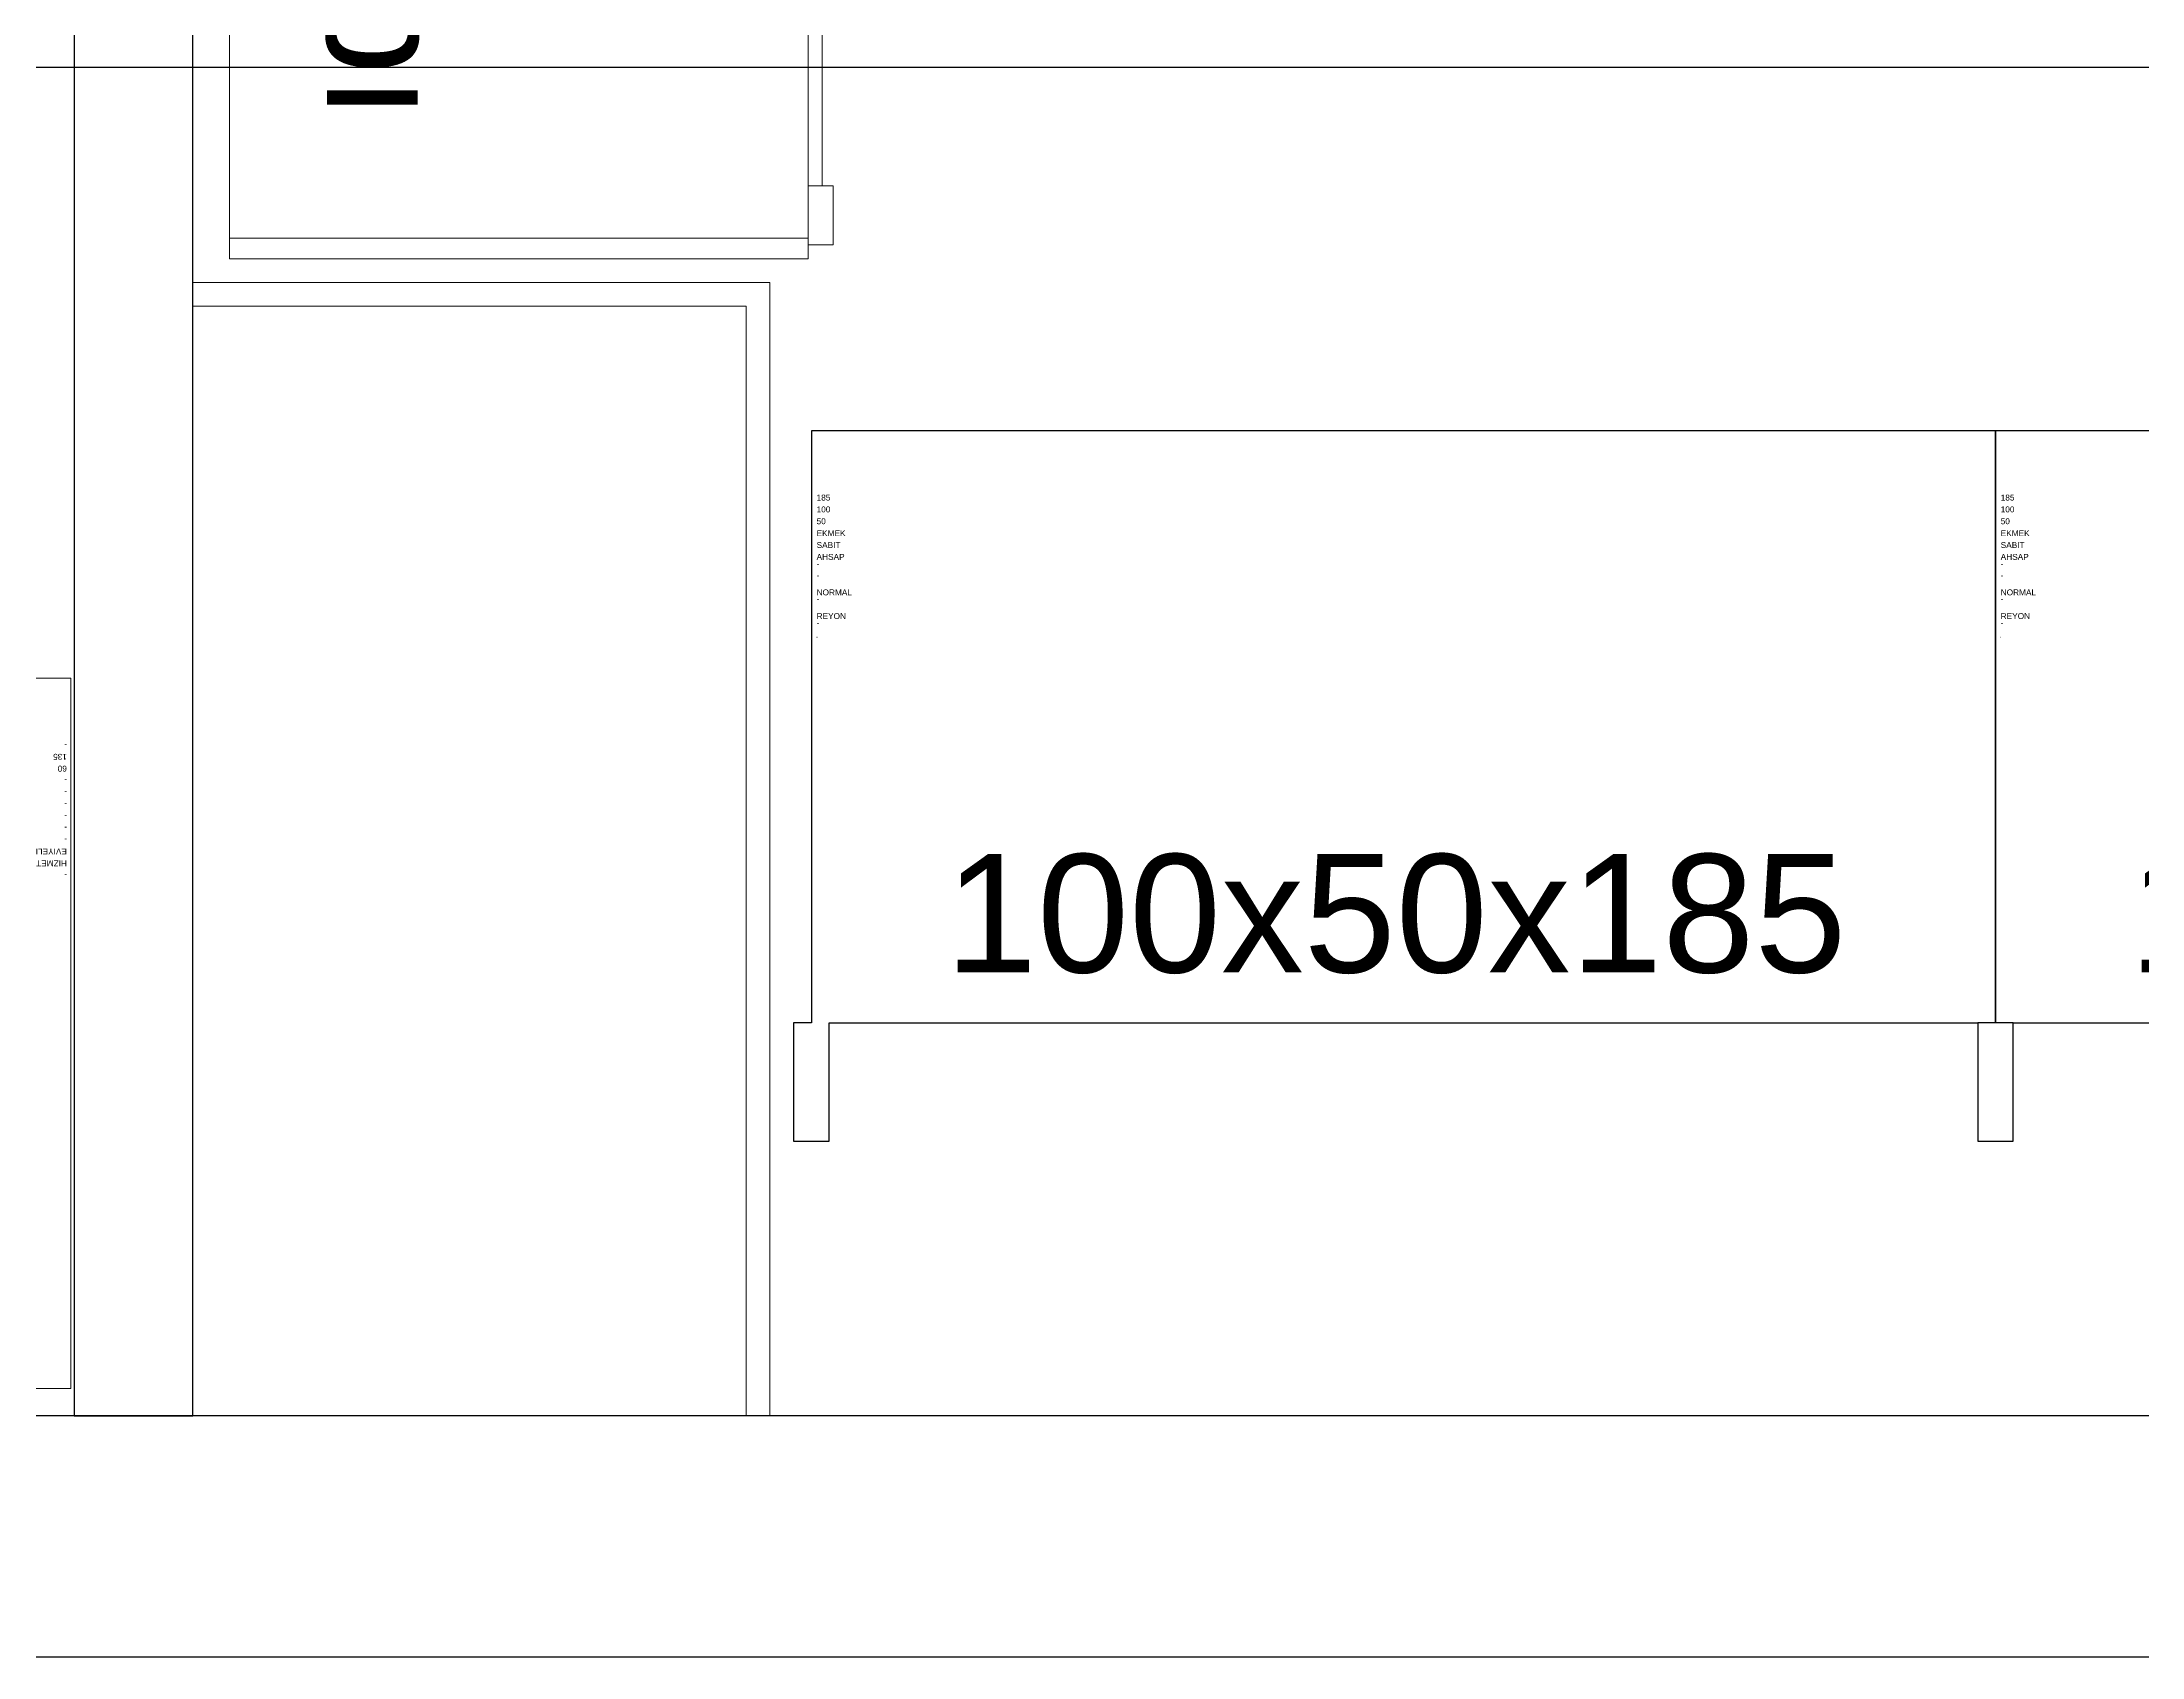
# Model space of a CAD drawing. Extents: x 2698 to 184165, y 3805 to 33846.
# Drawn here: x 166357.2 to 166534.6, y 29200.2 to 29336.6 of the extents above; entities that cross this region are included whole.
import ezdxf
from ezdxf.enums import TextEntityAlignment as Align
from ezdxf.lldxf.tags import DXFTag

# ---------------------------------------------------------------- set-up
doc = ezdxf.new("R2010")
doc.units = 0
doc.header["$LTSCALE"] = 2
doc.layers.get('0').update_dxf_attribs({"color": 252, "linetype": 'CONTINUOUS'})
for name, color, linetype, lineweight in [('_Cizim', 252, 'CONTINUOUS', 18), ('_MCA-0-MIM', 252, 'CONTINUOUS', 18), ('text', 252, 'CONTINUOUS', 13)]:
    doc.layers.add(name, color=color, linetype=linetype, lineweight=lineweight)
for name, color, linetype in [('_MCA-Y-ANA HAT-SU', 3, 'YANGIN_HATTI'), ('Alçıpan', 252, 'CONTINUOUS'), ('Duvar', 25, 'CONTINUOUS'), ('Planogram', 252, 'CONTINUOUS'), ('reyon100', 252, 'CONTINUOUS')]:
    doc.layers.add(name, color=color, linetype=linetype)
doc.styles.add('_MCA-LT', font='txt.shx')
doc.styles.get("Standard").update_dxf_attribs({"font": 'arial.ttf'})
doc.styles.add('Text Of Place', font='swissl.ttf', dxfattribs={"height": 50})
tags = doc.linetypes.add('YANGIN_HATTI', pattern='A,40,-4,["Y",_MCA-LT,S=8,R=0,X=0,Y=-4],-9.5', length=53.5).pattern_tags.tags
tags[6] = DXFTag(74, 10)

# ---------------------------------------------------------------- blocks, each defined once
blk = doc.blocks.new('Group-21')
for p, q in [((2, -6.5), (-56.2, -107.7)), ((-34, -119), (13.7, -12.5)), ((110.1, -190.7), (17.8, -30.9)), ((-0.2, -49.7), (-2.9, -49.7)), ((-1.5, -47.1), (88.6, -203.2)), ((-56.2, -107.7), (-34, -119))]:
    blk.add_line(p, q)
blk.add_lwpolyline([(-22.8, -49.7), (-149.1, -49.7), (-149.1, 0), (149.1, 0), (149.1, -49.7), (28.7, -49.7)])
for centre, radius, start, end in [((0, -24.8), 18.6, 269.2246, 216.2304), ((99.4, -197), 12.4, 210, 30)]:
    blk.add_arc(centre, radius, start, end)
blk = doc.blocks.new('Faucet - single handle top_Sc2')
at = {"color": 7}
blk.add_blockref('Group-21', (0, 0), dxfattribs=at)
blk = doc.blocks.new('evyeli 135')
at = {"lineweight": 18}
blk.add_lwpolyline([(72.77, 46.81), (87.1, 46.81, -0.414214), (93.31, 40.6), (93.31, 13.02, -0.414214), (87.1, 6.81), (49.83, 6.81, -0.414214), (43.62, 13.02), (43.62, 40.6, -0.414214), (49.83, 46.81), (64.75, 46.81)], format="xyb", dxfattribs=at)
at = {"layer": '_Cizim'}
blk.add_lwpolyline([(135, 0), (135, 60), (0, 60), (0, 0)], close=True, dxfattribs=at)
at = {"xscale": 0.1, "yscale": 0.1, "zscale": 0.1}
blk.add_blockref('Faucet - single handle top_Sc2', (68.47, 54.27), dxfattribs=at)
at = {"layer": '_Cizim', "insert": (40.89, 33.02), "char_height": 10.657, "width": 329.4936, "attachment_point": 1}
blk.add_mtext('135*60', dxfattribs=at)
blk = doc.blocks.new('kapaklı d.')
for p, q in [((10316.21, 3795.25), (10416.79, 3795.25)), ((10316.21, 3746.38), (10316.21, 3795.25)), ((10317.94, 3746.38), (10317.94, 3795.25)), ((10415.05, 3795.25), (10415.05, 3746.38)), ((10416.79, 3795.25), (10416.79, 3746.38)), ((10416.79, 3746.38), (10316.21, 3746.38)), ((10317.39, 3746.38), (10317.39, 3744.26)), ((10322.35, 3744.26), (10322.35, 3746.38)), ((10322.35, 3745.2), (10322.35, 3746.38)), ((10361.34, 3746.38), (10361.34, 3744.26)), ((10361.34, 3746.38), (10361.34, 3745.2)), ((10366.3, 3744.26), (10366.3, 3746.38)), ((10366.77, 3746.38), (10366.77, 3744.26)), ((10371.66, 3744.26), (10371.66, 3746.38)), ((10371.66, 3745.2), (10371.66, 3746.38)), ((10410.64, 3746.38), (10410.64, 3744.26)), ((10410.64, 3745.2), (10410.64, 3746.38)), ((10415.61, 3744.26), (10415.61, 3746.38)), ((10317.39, 3744.26), (10322.35, 3744.26)), ((10361.34, 3745.2), (10322.35, 3745.2)), ((10354.96, 3745.2), (10354.96, 3741.89)), ((10356.38, 3741.89), (10356.38, 3745.2)), ((10361.34, 3744.26), (10366.3, 3744.26)), ((10366.77, 3744.26), (10371.66, 3744.26)), ((10410.64, 3745.2), (10371.66, 3745.2)), ((10376.62, 3745.2), (10376.62, 3741.89)), ((10378.11, 3741.89), (10378.11, 3745.2)), ((10410.64, 3744.26), (10415.61, 3744.26)), ((10354.96, 3741.89), (10356.38, 3741.89)), ((10376.62, 3741.89), (10378.11, 3741.89))]:
    blk.add_line(p, q)
blk = doc.blocks.new('*U157')
at = {"xscale": -1, "rotation": 180}
blk.add_blockref('kapaklı d.', (-10317.39, 3797.38), dxfattribs=at)
at = {"layer": 'text', "insert": (4.65, 10.22), "char_height": 10, "attachment_point": 7, "style": 'Text Of Place'}
blk.add_mtext_dynamic_manual_height_columns('kapaklı\\Pekmek dolabı', width=502.3372, gutter_width=292.02, heights=[0], dxfattribs=at)
blk = doc.blocks.new('*U136')
at = {"layer": 'reyon100'}
blk.add_lwpolyline([(1.5, 0), (98.5, 0), (98.5, -10), (101.5, -10), (101.5, 0), (100, 0), (100, 50), (0, 50), (0, 0), (-1.5, 0), (-1.5, -10), (1.5, -10)], close=True, dxfattribs=at)
at = {"layer": 'Planogram'}
for tag, p, height in [('YUKSEKLIK', (0.44, 44.61), 0.5), ('UZUNLUK', (0.44, 43.61), 0.5), ('DERINLIK', (0.44, 42.61), 0.5), ('KULLANIM', (0.44, 41.61), 0.5), ('KULLANIM_SEKLI', (0.44, 40.61), 0.5), ('YAPI', (0.44, 39.61), 0.5), ('KAPAK', (0.44, 38.61), 0.5), ('ALT_TANIM', (0.44, 37.61), 0.5), ('ALT_TIP', (0.44, 35.61), 0.5), ('TANIM', (0.44, 36.61), 0.5), ('ALAN', (0.44, 33.61), 0.5), ('TIP', (0.44, 34.61), 0.5), ('KILITLI', (0.44, 32.61), 0.1)]:
    blk.add_attdef(tag, p, '', height=height, dxfattribs=at)
at = {"layer": 'reyon100', "style": 'Text Of Place'}
blk.add_text('100x50x185', height=10, dxfattribs=at).set_placement((49.35, 4.25), align=Align.CENTER)
blk = doc.blocks.new('ZEMİN KAT')
for points in [[(173796.5, 29316.29), (173845.25, 29316.29), (173845.25, 29220.53)], [(173796.5, 29314.29), (173843.25, 29314.29), (173843.25, 29220.53)]]:
    blk.add_lwpolyline(points)
at = {"layer": 'Alçıpan'}
blk.add_lwpolyline([(173786.5, 29360.53), (173786.5, 29220.53), (173796.5, 29220.53), (173796.5, 29420.53), (173786.5, 29420.53), (173786.5, 29360.53)], dxfattribs=at)
at = {"layer": 'Duvar'}
for p, q in [((174168.25, 29220.53), (173563.25, 29220.53)), ((174168.25, 29200.16), (173563.25, 29200.16))]:
    blk.add_line(p, q, dxfattribs=at)
ref = blk.add_blockref('*U157', (173797.47, 29417.69), dxfattribs=dict(rotation=270))
ref.add_attrib('ALAN', '-', (173836.46, 29416.35), dxfattribs={"layer": 'Planogram', "height": 0.5, "rotation": 270})
ref.add_attrib('KILITLI', 'H', (173835.42, 29416.35), dxfattribs={"layer": 'Planogram', "height": 0.1, "rotation": 270})
ref.add_attrib('YUKSEKLIK', '200', (173847.03, 29416.35), dxfattribs={"layer": 'Planogram', "height": 0.5, "rotation": 270})
ref.add_attrib('UZUNLUK', '100', (173846.03, 29416.35), dxfattribs={"layer": 'Planogram', "height": 0.5, "rotation": 270})
ref.add_attrib('DERINLIK', '50', (173845.03, 29416.35), dxfattribs={"layer": 'Planogram', "height": 0.5, "rotation": 270})
ref.add_attrib('KULLANIM', 'EKMEK', (173844.02, 29416.35), dxfattribs={"layer": 'Planogram', "height": 0.5, "rotation": 270})
ref.add_attrib('KULLANIM_SEKLI', 'SABIT', (173843.02, 29416.35), dxfattribs={"layer": 'Planogram', "height": 0.5, "rotation": 270})
ref.add_attrib('YAPI', '-', (173842.46, 29416.35), dxfattribs={"layer": 'Planogram', "height": 0.5, "rotation": 270})
ref.add_attrib('KAPAK', '2', (173841.02, 29416.35), dxfattribs={"layer": 'Planogram', "height": 0.5, "rotation": 270})
ref.add_attrib('ALT_TANIM', '-', (173840.46, 29416.35), dxfattribs={"layer": 'Planogram', "height": 0.5, "rotation": 270})
ref.add_attrib('TANIM', 'DIKEY', (173839.02, 29416.35), dxfattribs={"layer": 'Planogram', "height": 0.5, "rotation": 270})
ref.add_attrib('ALT_TIP', 'ORTAM', (173838.02, 29416.35), dxfattribs={"layer": 'Planogram', "height": 0.5, "rotation": 270})
ref.add_attrib('TIP', 'DOLAP', (173837.02, 29416.35), dxfattribs={"layer": 'Planogram', "height": 0.5, "rotation": 270})
ref = blk.add_blockref('evyeli 135', (173786.21, 29282.85), dxfattribs=dict(rotation=180))
ref.add_attrib('ALAN', '-', (173785.88, 29266.46), dxfattribs={"layer": 'Planogram', "height": 0.5, "rotation": 180})
ref.add_attrib('KILITLI', 'H', (173785.88, 29265.46), dxfattribs={"layer": 'Planogram', "height": 0.1, "rotation": 180})
ref.add_attrib('YUKSEKLIK', '-', (173785.88, 29277.46), dxfattribs={"layer": 'Planogram', "height": 0.5, "rotation": 180})
ref.add_attrib('UZUNLUK', '135', (173785.88, 29276.46), dxfattribs={"layer": 'Planogram', "height": 0.5, "rotation": 180})
ref.add_attrib('DERINLIK', '60', (173785.88, 29275.46), dxfattribs={"layer": 'Planogram', "height": 0.5, "rotation": 180})
ref.add_attrib('KULLANIM', '-', (173785.88, 29274.46), dxfattribs={"layer": 'Planogram', "height": 0.5, "rotation": 180})
ref.add_attrib('KULLANIM_SEKLI', '-', (173785.88, 29273.46), dxfattribs={"layer": 'Planogram', "height": 0.5, "rotation": 180})
ref.add_attrib('YAPI', '-', (173785.88, 29272.46), dxfattribs={"layer": 'Planogram', "height": 0.5, "rotation": 180})
ref.add_attrib('KAPAK', '-', (173785.88, 29271.46), dxfattribs={"layer": 'Planogram', "height": 0.5, "rotation": 180})
ref.add_attrib('ALT_TANIM', '-', (173785.88, 29270.46), dxfattribs={"layer": 'Planogram', "height": 0.5, "rotation": 180})
ref.add_attrib('TANIM', '-', (173785.88, 29269.46), dxfattribs={"layer": 'Planogram', "height": 0.5, "rotation": 180})
ref.add_attrib('ALT_TIP', 'EVIYELI TEZGAH', (173785.88, 29268.46), dxfattribs={"layer": 'Planogram', "height": 0.5, "rotation": 180})
ref.add_attrib('TIP', 'HIZMET ARKALARI', (173785.88, 29267.46), dxfattribs={"layer": 'Planogram', "height": 0.5, "rotation": 180})
at = {"layer": 'reyon100'}
ref = blk.add_blockref('*U136', (173848.75, 29253.74), dxfattribs=at)
ref.add_attrib('ALAN', '-', (173849.19, 29287.29), dxfattribs={"layer": 'Planogram', "height": 0.5})
ref.add_attrib('KILITLI', 'H', (173849.19, 29286.25), dxfattribs={"layer": 'Planogram', "height": 0.1})
ref.add_attrib('YUKSEKLIK', '185', (173849.19, 29297.86), dxfattribs={"layer": 'Planogram', "height": 0.5})
ref.add_attrib('UZUNLUK', '100', (173849.19, 29296.86), dxfattribs={"layer": 'Planogram', "height": 0.5})
ref.add_attrib('DERINLIK', '50', (173849.19, 29295.86), dxfattribs={"layer": 'Planogram', "height": 0.5})
ref.add_attrib('KULLANIM', 'EKMEK', (173849.19, 29294.85), dxfattribs={"layer": 'Planogram', "height": 0.5})
ref.add_attrib('KULLANIM_SEKLI', 'SABIT', (173849.19, 29293.85), dxfattribs={"layer": 'Planogram', "height": 0.5})
ref.add_attrib('YAPI', 'AHSAP', (173849.19, 29292.85), dxfattribs={"layer": 'Planogram', "height": 0.5})
ref.add_attrib('KAPAK', '-', (173849.19, 29292.29), dxfattribs={"layer": 'Planogram', "height": 0.5})
ref.add_attrib('ALT_TANIM', '-', (173849.19, 29291.29), dxfattribs={"layer": 'Planogram', "height": 0.5})
ref.add_attrib('TANIM', 'NORMAL', (173849.19, 29289.85), dxfattribs={"layer": 'Planogram', "height": 0.5})
ref.add_attrib('ALT_TIP', '-', (173849.19, 29289.29), dxfattribs={"layer": 'Planogram', "height": 0.5})
ref.add_attrib('TIP', 'REYON', (173849.19, 29287.85), dxfattribs={"layer": 'Planogram', "height": 0.5})
ref = blk.add_blockref('*U136', (173948.75, 29253.74), dxfattribs=at)
ref.add_attrib('ALAN', '-', (173949.19, 29287.29), dxfattribs={"layer": 'Planogram', "height": 0.5})
ref.add_attrib('KILITLI', 'H', (173949.19, 29286.25), dxfattribs={"layer": 'Planogram', "height": 0.1})
ref.add_attrib('YUKSEKLIK', '185', (173949.19, 29297.86), dxfattribs={"layer": 'Planogram', "height": 0.5})
ref.add_attrib('UZUNLUK', '100', (173949.19, 29296.86), dxfattribs={"layer": 'Planogram', "height": 0.5})
ref.add_attrib('DERINLIK', '50', (173949.19, 29295.86), dxfattribs={"layer": 'Planogram', "height": 0.5})
ref.add_attrib('KULLANIM', 'EKMEK', (173949.19, 29294.85), dxfattribs={"layer": 'Planogram', "height": 0.5})
ref.add_attrib('KULLANIM_SEKLI', 'SABIT', (173949.19, 29293.85), dxfattribs={"layer": 'Planogram', "height": 0.5})
ref.add_attrib('YAPI', 'AHSAP', (173949.19, 29292.85), dxfattribs={"layer": 'Planogram', "height": 0.5})
ref.add_attrib('KAPAK', '-', (173949.19, 29292.29), dxfattribs={"layer": 'Planogram', "height": 0.5})
ref.add_attrib('ALT_TANIM', '-', (173949.19, 29291.29), dxfattribs={"layer": 'Planogram', "height": 0.5})
ref.add_attrib('TANIM', 'NORMAL', (173949.19, 29289.85), dxfattribs={"layer": 'Planogram', "height": 0.5})
ref.add_attrib('ALT_TIP', '-', (173949.19, 29289.29), dxfattribs={"layer": 'Planogram', "height": 0.5})
ref.add_attrib('TIP', 'REYON', (173949.19, 29287.85), dxfattribs={"layer": 'Planogram', "height": 0.5})
for tag, p in [('PLN_ID', (172923.07, 31560.21)), ('FORMAT', (174194.75, 31176.9)), ('UNITE_SAYISI', (174194.95, 31176.65)), ('GRUP', (174195.11, 31176.44)), ('PLANOGRAM_ADI', (174195.28, 31176.24)), ('PLN_ID', (173932.96, 31088.8)), ('FORMAT', (173764.03, 30846.27)), ('UNITE_SAYISI', (173764.22, 30846.03)), ('PLANOGRAM_ADI', (173764.55, 30845.61)), ('GRUP', (173764.39, 30845.81)), ('PLN_ID', (173765.43, 30824.23)), ('PLN_ID', (173999.9, 30002.66)), ('FORMAT', (170580.58, 29917.48)), ('UNITE_SAYISI', (170580.78, 29917.24)), ('GRUP', (170580.94, 29917.03)), ('PLANOGRAM_ADI', (170581.11, 29916.83)), ('PLN_ID', (170581.99, 29895.45)), ('FORMAT', (169488.77, 29510.59)), ('UNITE_SAYISI', (169488.97, 29510.35)), ('PLANOGRAM_ADI', (169489.3, 29509.94)), ('GRUP', (169489.13, 29510.13)), ('PLN_ID', (169490.17, 29488.55)), ('FORMAT', (173143.41, 29324.4)), ('UNITE_SAYISI', (173143.61, 29324.16)), ('PLANOGRAM_ADI', (173143.94, 29323.75)), ('GRUP', (173143.77, 29323.95)), ('PLN_ID', (173144.81, 29302.36))]:
    blk.add_attdef(tag, p, '', height=0.162, rotation=35.4182)
at = {"color": 252}
for tag, p in [('FORMAT', (173517.63, 30361.88)), ('UNITE_SAYISI', (173517.82, 30361.64)), ('PLANOGRAM_ADI', (173518.15, 30361.23)), ('GRUP', (173517.99, 30361.43)), ('PLN_ID', (173519.03, 30339.85)), ('FORMAT', (174014.71, 29571.22)), ('UNITE_SAYISI', (174014.9, 29570.97)), ('GRUP', (174015.07, 29570.76)), ('PLANOGRAM_ADI', (174015.23, 29570.56)), ('PLN_ID', (174016.11, 29549.18))]:
    blk.add_attdef(tag, p, '', height=0.162, rotation=35.4182, dxfattribs=at)
at = {"layer": 'Planogram'}
for tag, p, height, rotation in [('YUKSEKLIK', (172905.05, 31699.57), 0.5, 180), ('YUKSEKLIK', (173410.05, 31699.57), 0.5, 180), ('UZUNLUK', (172905.05, 31698.57), 0.5, 180), ('UZUNLUK', (173410.05, 31698.57), 0.5, 180), ('KULLANIM', (172905.05, 31696.57), 0.5, 180), ('DERINLIK', (172905.05, 31697.57), 0.5, 180), ('KULLANIM', (173410.05, 31696.57), 0.5, 180), ('DERINLIK', (173410.05, 31697.57), 0.5, 180), ('KULLANIM_SEKLI', (172905.05, 31695.57), 0.5, 180), ('YAPI', (172905.05, 31694.57), 0.5, 180), ('KULLANIM_SEKLI', (173410.05, 31695.57), 0.5, 180), ('YAPI', (173410.05, 31694.57), 0.5, 180), ('ALT_TANIM', (172905.05, 31692.57), 0.5, 180), ('KAPAK', (172905.05, 31693.57), 0.5, 180), ('ALT_TANIM', (173410.05, 31692.57), 0.5, 180), ('KAPAK', (173410.05, 31693.57), 0.5, 180), ('ALT_TIP', (172905.05, 31690.57), 0.5, 180), ('TANIM', (172905.05, 31691.57), 0.5, 180), ('ALT_TIP', (173410.05, 31690.57), 0.5, 180), ('TANIM', (173410.05, 31691.57), 0.5, 180), ('TIP', (172905.05, 31689.57), 0.5, 180), ('TIP', (173410.05, 31689.57), 0.5, 180), ('ALAN', (172905.05, 31688.57), 0.5, 180), ('KILITLI', (172905.05, 31687.57), 0.1, 180), ('ALAN', (173410.05, 31688.57), 0.5, 180), ('KILITLI', (173410.05, 31687.57), 0.1, 180), ('YUKSEKLIK', (173413.39, 31616), 0.5, 270), ('UZUNLUK', (173414.39, 31616), 0.5, 270), ('DERINLIK', (173415.39, 31616), 0.5, 270), ('KULLANIM', (173416.39, 31616), 0.5, 270), ('KULLANIM_SEKLI', (173417.39, 31616), 0.5, 270), ('YAPI', (173418.39, 31616), 0.5, 270), ('KAPAK', (173419.39, 31616), 0.5, 270), ('ALT_TANIM', (173420.39, 31616), 0.5, 270), ('TANIM', (173421.39, 31616), 0.5, 270), ('ALT_TIP', (173422.39, 31616), 0.5, 270), ('TIP', (173423.39, 31616), 0.5, 270), ('ALAN', (173424.39, 31616), 0.5, 270), ('KILITLI', (173425.39, 31616), 0.1, 270), ('YUKSEKLIK', (173511.98, 31599.42), 0.5, 180), ('UZUNLUK', (173511.98, 31598.42), 0.5, 180), ('YUKSEKLIK', (174141.98, 31599.42), 0.5, 180), ('UZUNLUK', (174141.98, 31598.42), 0.5, 180), ('DERINLIK', (173511.98, 31597.42), 0.5, 180), ('DERINLIK', (174141.98, 31597.42), 0.5, 180), ('KULLANIM_SEKLI', (173511.98, 31595.42), 0.5, 180), ('KULLANIM', (173511.98, 31596.42), 0.5, 180), ('KULLANIM_SEKLI', (174141.98, 31595.42), 0.5, 180), ('KULLANIM', (174141.98, 31596.42), 0.5, 180), ('KAPAK', (173511.98, 31593.42), 0.5, 180), ('YAPI', (173511.98, 31594.42), 0.5, 180), ('KAPAK', (174141.98, 31593.42), 0.5, 180), ('YAPI', (174141.98, 31594.42), 0.5, 180), ('ALT_TANIM', (173511.98, 31592.42), 0.5, 180), ('TANIM', (173511.98, 31591.42), 0.5, 180), ('ALT_TANIM', (174141.98, 31592.42), 0.5, 180), ('TANIM', (174141.98, 31591.42), 0.5, 180), ('ALT_TIP', (173511.98, 31590.42), 0.5, 180), ('ALT_TIP', (174141.98, 31590.42), 0.5, 180), ('ALAN', (173511.98, 31588.42), 0.5, 180), ('TIP', (173511.98, 31589.42), 0.5, 180), ('ALAN', (174141.98, 31588.42), 0.5, 180), ('TIP', (174141.98, 31589.42), 0.5, 180), ('KILITLI', (173511.98, 31587.42), 0.1, 180), ('KILITLI', (174141.98, 31587.42), 0.1, 180), ('YUKSEKLIK', (173413.39, 31517), 0.5, 270), ('UZUNLUK', (173414.39, 31517), 0.5, 270), ('DERINLIK', (173415.39, 31517), 0.5, 270), ('KULLANIM', (173416.39, 31517), 0.5, 270), ('KULLANIM_SEKLI', (173417.39, 31517), 0.5, 270), ('YAPI', (173418.39, 31517), 0.5, 270), ('KAPAK', (173419.39, 31517), 0.5, 270), ('ALT_TANIM', (173420.39, 31517), 0.5, 270), ('TANIM', (173421.39, 31517), 0.5, 270), ('ALT_TIP', (173422.39, 31517), 0.5, 270), ('TIP', (173423.39, 31517), 0.5, 270), ('ALAN', (173424.39, 31517), 0.5, 270), ('KILITLI', (173425.39, 31517), 0.1, 270), ('YUKSEKLIK', (174167.32, 31514.11), 0.5, 270), ('UZUNLUK', (174168.32, 31514.11), 0.5, 270), ('DERINLIK', (174169.32, 31514.11), 0.5, 270), ('KULLANIM', (174170.32, 31514.11), 0.5, 270), ('KULLANIM_SEKLI', (174171.32, 31514.11), 0.5, 270), ('YAPI', (174172.32, 31514.11), 0.5, 270), ('KAPAK', (174173.32, 31514.11), 0.5, 270), ('ALT_TANIM', (174174.32, 31514.11), 0.5, 270), ('TANIM', (174175.32, 31514.11), 0.5, 270), ('ALT_TIP', (174176.32, 31514.11), 0.5, 270), ('TIP', (174177.32, 31514.11), 0.5, 270), ('ALAN', (174178.32, 31514.11), 0.5, 270), ('KILITLI', (174179.32, 31514.11), 0.1, 270), ('KULLANIM_SEKLI', (174251.9, 31259.11), 0.5, 90), ('ALT_TIP', (174246.9, 31259.11), 0.5, 90), ('ALT_TANIM', (174248.9, 31259.11), 0.5, 90), ('KAPAK', (174249.9, 31259.11), 0.5, 90), ('KULLANIM', (174252.9, 31259.11), 0.5, 90), ('DERINLIK', (174253.9, 31259.11), 0.5, 90), ('UZUNLUK', (174254.9, 31259.11), 0.5, 90), ('YUKSEKLIK', (174255.9, 31259.11), 0.5, 90), ('ALAN', (174244.9, 31259.11), 0.5, 90), ('TIP', (174245.9, 31259.11), 0.5, 90), ('TANIM', (174247.9, 31259.11), 0.5, 90), ('YAPI', (174250.9, 31259.11), 0.5, 90), ('KILITLI', (174243.9, 31259.11), 0.1, 90), ('KULLANIM_SEKLI', (173992.31, 30934.24), 0.5, 90), ('ALT_TIP', (173987.31, 30934.24), 0.5, 90), ('ALT_TANIM', (173989.31, 30934.24), 0.5, 90), ('KULLANIM', (173993.31, 30934.24), 0.5, 90), ('DERINLIK', (173994.31, 30934.24), 0.5, 90), ('UZUNLUK', (173995.31, 30934.24), 0.5, 90), ('YUKSEKLIK', (173996.31, 30934.24), 0.5, 90), ('ALAN', (173985.31, 30934.24), 0.5, 90), ('TIP', (173986.31, 30934.24), 0.5, 90), ('TANIM', (173988.31, 30934.24), 0.5, 90), ('KAPAK', (173990.31, 30934.24), 0.5, 90), ('YAPI', (173991.31, 30934.24), 0.5, 90), ('YUKSEKLIK', (173907.74, 30934.24), 0.5, 270), ('UZUNLUK', (173908.74, 30934.24), 0.5, 270), ('DERINLIK', (173909.74, 30934.24), 0.5, 270), ('KULLANIM', (173910.74, 30934.24), 0.5, 270), ('KULLANIM_SEKLI', (173911.74, 30934.24), 0.5, 270), ('YAPI', (173912.74, 30934.24), 0.5, 270), ('KAPAK', (173913.74, 30934.24), 0.5, 270), ('ALT_TANIM', (173914.74, 30934.24), 0.5, 270), ('TANIM', (173915.74, 30934.24), 0.5, 270), ('ALT_TIP', (173916.74, 30934.24), 0.5, 270), ('TIP', (173917.74, 30934.24), 0.5, 270), ('ALAN', (173918.74, 30934.24), 0.5, 270), ('KILITLI', (173919.74, 30934.24), 0.1, 270), ('KILITLI', (173984.31, 30934.24), 0.1, 90), ('YUKSEKLIK', (169421.81, 30001.88), 0.5, 270), ('UZUNLUK', (169422.81, 30001.88), 0.5, 270), ('DERINLIK', (169423.81, 30001.88), 0.5, 270), ('KULLANIM', (169424.81, 30001.88), 0.5, 270), ('KULLANIM_SEKLI', (169425.81, 30001.88), 0.5, 270), ('YAPI', (169426.81, 30001.88), 0.5, 270), ('KAPAK', (169427.81, 30001.88), 0.5, 270), ('ALT_TANIM', (169428.81, 30001.88), 0.5, 270), ('TANIM', (169429.81, 30001.88), 0.5, 270), ('ALT_TIP', (169430.81, 30001.88), 0.5, 270), ('TIP', (169431.81, 30001.88), 0.5, 270), ('ALAN', (169432.81, 30001.88), 0.5, 270), ('KILITLI', (169433.81, 30001.88), 0.1, 270), ('YUKSEKLIK', (169420.38, 29996.88), 0.5, 270), ('YAPI', (169425.38, 29996.88), 0.5, 270), ('ALT_TANIM', (169427.38, 29996.88), 0.5, 270), ('TANIM', (169428.38, 29996.88), 0.5, 270), ('ALT_TIP', (169429.38, 29996.88), 0.5, 270), ('TIP', (169430.38, 29996.88), 0.5, 270), ('ALAN', (169431.38, 29996.88), 0.5, 270), ('KILITLI', (169432.38, 29996.88), 0.1, 270), ('UZUNLUK', (169421.38, 29996.88), 0.5, 270), ('DERINLIK', (169422.38, 29996.88), 0.5, 270), ('KULLANIM', (169423.38, 29996.88), 0.5, 270), ('KULLANIM_SEKLI', (169424.38, 29996.88), 0.5, 270), ('KAPAK', (169426.38, 29996.88), 0.5, 270), ('YUKSEKLIK', (169420.38, 29746.88), 0.5, 270), ('UZUNLUK', (169421.38, 29746.88), 0.5, 270), ('DERINLIK', (169422.38, 29746.88), 0.5, 270), ('KULLANIM', (169423.38, 29746.88), 0.5, 270), ('KULLANIM_SEKLI', (169424.38, 29746.88), 0.5, 270), ('YAPI', (169425.38, 29746.88), 0.5, 270), ('KAPAK', (169426.38, 29746.88), 0.5, 270), ('ALT_TANIM', (169427.38, 29746.88), 0.5, 270), ('TANIM', (169428.38, 29746.88), 0.5, 270), ('ALT_TIP', (169429.38, 29746.88), 0.5, 270), ('TIP', (169430.38, 29746.88), 0.5, 270), ('ALAN', (169431.38, 29746.88), 0.5, 270), ('KILITLI', (169432.38, 29746.88), 0.1, 270), ('YUKSEKLIK', (169421.81, 29496.88), 0.5, 270), ('UZUNLUK', (169422.81, 29496.88), 0.5, 270), ('DERINLIK', (169423.81, 29496.88), 0.5, 270), ('KULLANIM', (169424.81, 29496.88), 0.5, 270), ('KULLANIM_SEKLI', (169425.81, 29496.88), 0.5, 270), ('YAPI', (169426.81, 29496.88), 0.5, 270), ('KAPAK', (169427.81, 29496.88), 0.5, 270), ('ALT_TANIM', (169428.81, 29496.88), 0.5, 270), ('TANIM', (169429.81, 29496.88), 0.5, 270), ('ALT_TIP', (169430.81, 29496.88), 0.5, 270), ('TIP', (169431.81, 29496.88), 0.5, 270), ('ALAN', (169432.81, 29496.88), 0.5, 270), ('KILITLI', (169433.81, 29496.88), 0.1, 270)]:
    blk.add_attdef(tag, p, '', height=height, rotation=rotation, dxfattribs=at)
for tag, p, height in [('KILITLI', (173761.98, 31527.63), 0.1), ('ALAN', (173761.98, 31526.63), 0.5), ('TIP', (173761.98, 31525.63), 0.5), ('ALT_TIP', (173761.98, 31524.63), 0.5), ('TANIM', (173761.98, 31523.63), 0.5), ('ALAN', (173511.98, 31521.85), 0.5), ('KILITLI', (173511.98, 31522.85), 0.1), ('ALT_TANIM', (173761.98, 31522.63), 0.5), ('KAPAK', (173761.98, 31521.63), 0.5), ('ALT_TIP', (173511.98, 31519.85), 0.5), ('TIP', (173511.98, 31520.85), 0.5), ('YAPI', (173761.98, 31520.63), 0.5), ('TANIM', (173511.98, 31518.85), 0.5), ('KULLANIM_SEKLI', (173761.98, 31519.63), 0.5), ('KULLANIM', (173761.98, 31518.63), 0.5), ('ALT_TANIM', (173511.98, 31517.85), 0.5), ('KAPAK', (173511.98, 31516.85), 0.5), ('UZUNLUK', (173761.98, 31516.63), 0.5), ('DERINLIK', (173761.98, 31517.63), 0.5), ('YAPI', (173511.98, 31515.85), 0.5), ('KULLANIM_SEKLI', (173511.98, 31514.85), 0.5), ('YUKSEKLIK', (173761.98, 31515.63), 0.5), ('KULLANIM', (173511.98, 31513.85), 0.5), ('DERINLIK', (173511.98, 31512.85), 0.5), ('UZUNLUK', (173511.98, 31511.85), 0.5), ('YUKSEKLIK', (173511.98, 31510.85), 0.5), ('KILITLI', (173279.27, 29267.91), 0.1), ('ALAN', (173279.27, 29266.91), 0.5), ('TIP', (173279.27, 29265.91), 0.5), ('ALT_TIP', (173279.27, 29264.91), 0.5), ('TANIM', (173279.27, 29263.91), 0.5), ('ALT_TANIM', (173279.27, 29262.91), 0.5), ('YAPI', (173279.27, 29260.91), 0.5), ('KAPAK', (173279.27, 29261.91), 0.5), ('KULLANIM_SEKLI', (173279.27, 29259.91), 0.5), ('KULLANIM', (173279.27, 29258.91), 0.5), ('DERINLIK', (173279.27, 29257.91), 0.5), ('UZUNLUK', (173279.27, 29256.91), 0.5), ('YUKSEKLIK', (173279.27, 29255.91), 0.5)]:
    blk.add_attdef(tag, p, '', height=height, dxfattribs=at)
at = {"layer": 'Planogram', "color": 252}
for tag, p, height in [('ALAN', (173023.25, 31229.96), 0.5), ('KILITLI', (173023.25, 31230.96), 0.1), ('TIP', (173023.25, 31228.96), 0.5), ('ALAN', (173383.38, 31229.96), 0.5), ('KILITLI', (173383.38, 31230.96), 0.1), ('TIP', (173383.38, 31228.96), 0.5), ('ALT_TIP', (173023.25, 31227.96), 0.5), ('ALT_TIP', (173383.38, 31227.96), 0.5), ('ALT_TANIM', (173023.25, 31225.96), 0.5), ('TANIM', (173023.25, 31226.96), 0.5), ('ALT_TANIM', (173383.38, 31225.96), 0.5), ('TANIM', (173383.38, 31226.96), 0.5), ('YAPI', (173023.25, 31223.96), 0.5), ('KAPAK', (173023.25, 31224.96), 0.5), ('YAPI', (173383.38, 31223.96), 0.5), ('KAPAK', (173383.38, 31224.96), 0.5), ('KULLANIM_SEKLI', (173023.25, 31222.96), 0.5), ('KULLANIM', (173023.25, 31221.96), 0.5), ('KULLANIM_SEKLI', (173383.38, 31222.96), 0.5), ('KULLANIM', (173383.38, 31221.96), 0.5), ('DERINLIK', (173023.25, 31220.96), 0.5), ('DERINLIK', (173383.38, 31220.96), 0.5), ('YUKSEKLIK', (173023.25, 31218.96), 0.5), ('UZUNLUK', (173023.25, 31219.96), 0.5), ('YUKSEKLIK', (173383.38, 31218.96), 0.5), ('UZUNLUK', (173383.38, 31219.96), 0.5), ('KILITLI', (173023.25, 30404.96), 0.1), ('ALAN', (173023.25, 30403.96), 0.5), ('TIP', (173023.25, 30402.96), 0.5), ('ALT_TIP', (173023.25, 30401.96), 0.5), ('TANIM', (173023.25, 30400.96), 0.5), ('ALT_TANIM', (173023.25, 30399.96), 0.5), ('KAPAK', (173023.25, 30398.96), 0.5), ('YAPI', (173023.25, 30397.96), 0.5), ('KULLANIM_SEKLI', (173023.25, 30396.96), 0.5), ('KULLANIM', (173023.25, 30395.96), 0.5), ('DERINLIK', (173023.25, 30394.96), 0.5), ('UZUNLUK', (173023.25, 30393.96), 0.5), ('YUKSEKLIK', (173023.25, 30392.96), 0.5), ('ALAN', (173385.25, 30353.96), 0.5), ('KILITLI', (173385.25, 30354.96), 0.1), ('TIP', (173385.25, 30352.96), 0.5), ('ALT_TIP', (173385.25, 30351.96), 0.5), ('ALT_TANIM', (173385.25, 30349.96), 0.5), ('TANIM', (173385.25, 30350.96), 0.5), ('YAPI', (173385.25, 30347.96), 0.5), ('KAPAK', (173385.25, 30348.96), 0.5), ('KULLANIM_SEKLI', (173385.25, 30346.96), 0.5), ('KULLANIM', (173385.25, 30345.96), 0.5), ('DERINLIK', (173385.25, 30344.96), 0.5), ('UZUNLUK', (173385.25, 30343.96), 0.5), ('YUKSEKLIK', (173385.25, 30342.96), 0.5)]:
    blk.add_attdef(tag, p, '', height=height, dxfattribs=at)
for tag, p, height, rotation in [('YUKSEKLIK', (173386.68, 31217.53), 0.5, 270), ('UZUNLUK', (173387.68, 31217.53), 0.5, 270), ('DERINLIK', (173388.68, 31217.53), 0.5, 270), ('KULLANIM', (173389.68, 31217.53), 0.5, 270), ('KULLANIM_SEKLI', (173390.68, 31217.53), 0.5, 270), ('YAPI', (173391.68, 31217.53), 0.5, 270), ('KAPAK', (173392.68, 31217.53), 0.5, 270), ('ALT_TANIM', (173393.68, 31217.53), 0.5, 270), ('TANIM', (173394.68, 31217.53), 0.5, 270), ('ALT_TIP', (173395.68, 31217.53), 0.5, 270), ('TIP', (173396.68, 31217.53), 0.5, 270), ('ALAN', (173397.68, 31217.53), 0.5, 270), ('KILITLI', (173398.68, 31217.53), 0.1, 270), ('KULLANIM_SEKLI', (173103.83, 31032.53), 0.5, 90), ('KULLANIM_SEKLI', (173202.83, 31032.53), 0.5, 90), ('ALT_TANIM', (173100.83, 31032.53), 0.5, 90), ('YUKSEKLIK', (173107.83, 31032.53), 0.5, 90), ('ALT_TANIM', (173199.83, 31032.53), 0.5, 90), ('YUKSEKLIK', (173206.83, 31032.53), 0.5, 90), ('ALT_TIP', (173098.83, 31032.53), 0.5, 90), ('TANIM', (173099.83, 31032.53), 0.5, 90), ('KAPAK', (173101.83, 31032.53), 0.5, 90), ('KULLANIM', (173104.83, 31032.53), 0.5, 90), ('DERINLIK', (173105.83, 31032.53), 0.5, 90), ('UZUNLUK', (173106.83, 31032.53), 0.5, 90), ('ALT_TIP', (173197.83, 31032.53), 0.5, 90), ('TANIM', (173198.83, 31032.53), 0.5, 90), ('KAPAK', (173200.83, 31032.53), 0.5, 90), ('KULLANIM', (173203.83, 31032.53), 0.5, 90), ('DERINLIK', (173204.83, 31032.53), 0.5, 90), ('UZUNLUK', (173205.83, 31032.53), 0.5, 90), ('KILITLI', (173095.83, 31032.53), 0.1, 90), ('ALAN', (173096.83, 31032.53), 0.5, 90), ('TIP', (173097.83, 31032.53), 0.5, 90), ('YAPI', (173102.83, 31032.53), 0.5, 90), ('KILITLI', (173194.83, 31032.53), 0.1, 90), ('ALAN', (173195.83, 31032.53), 0.5, 90), ('TIP', (173196.83, 31032.53), 0.5, 90), ('YAPI', (173201.83, 31032.53), 0.5, 90), ('YUKSEKLIK', (173386.68, 31007.53), 0.5, 270), ('UZUNLUK', (173387.68, 31007.53), 0.5, 270), ('DERINLIK', (173388.68, 31007.53), 0.5, 270), ('KULLANIM', (173389.68, 31007.53), 0.5, 270), ('KULLANIM_SEKLI', (173390.68, 31007.53), 0.5, 270), ('YAPI', (173391.68, 31007.53), 0.5, 270), ('KAPAK', (173392.68, 31007.53), 0.5, 270), ('ALT_TANIM', (173393.68, 31007.53), 0.5, 270), ('TANIM', (173394.68, 31007.53), 0.5, 270), ('ALT_TIP', (173395.68, 31007.53), 0.5, 270), ('TIP', (173396.68, 31007.53), 0.5, 270), ('ALAN', (173397.68, 31007.53), 0.5, 270), ('KILITLI', (173398.68, 31007.53), 0.1, 270), ('KULLANIM_SEKLI', (173564.83, 30868.53), 0.5, 90), ('ALT_TIP', (173559.83, 30868.53), 0.5, 90), ('ALT_TANIM', (173561.83, 30868.53), 0.5, 90), ('KULLANIM', (173565.83, 30868.53), 0.5, 90), ('DERINLIK', (173566.83, 30868.53), 0.5, 90), ('UZUNLUK', (173567.83, 30868.53), 0.5, 90), ('YUKSEKLIK', (173568.83, 30868.53), 0.5, 90), ('ALAN', (173557.83, 30868.53), 0.5, 90), ('TIP', (173558.83, 30868.53), 0.5, 90), ('TANIM', (173560.83, 30868.53), 0.5, 90), ('KAPAK', (173562.83, 30868.53), 0.5, 90), ('YAPI', (173563.83, 30868.53), 0.5, 90), ('YUKSEKLIK', (173485.68, 30868.53), 0.5, 270), ('UZUNLUK', (173486.68, 30868.53), 0.5, 270), ('DERINLIK', (173487.68, 30868.53), 0.5, 270), ('KULLANIM', (173488.68, 30868.53), 0.5, 270), ('KULLANIM_SEKLI', (173489.68, 30868.53), 0.5, 270), ('YAPI', (173490.68, 30868.53), 0.5, 270), ('KAPAK', (173491.68, 30868.53), 0.5, 270), ('ALT_TANIM', (173492.68, 30868.53), 0.5, 270), ('TANIM', (173493.68, 30868.53), 0.5, 270), ('ALT_TIP', (173494.68, 30868.53), 0.5, 270), ('TIP', (173495.68, 30868.53), 0.5, 270), ('ALAN', (173496.68, 30868.53), 0.5, 270), ('KILITLI', (173497.68, 30868.53), 0.1, 270), ('KILITLI', (173556.83, 30868.53), 0.1, 90), ('KULLANIM_SEKLI', (173103.83, 30847.53), 0.5, 90), ('KULLANIM_SEKLI', (173202.83, 30847.53), 0.5, 90), ('ALT_TIP', (173098.83, 30847.53), 0.5, 90), ('ALT_TANIM', (173100.83, 30847.53), 0.5, 90), ('KULLANIM', (173104.83, 30847.53), 0.5, 90), ('DERINLIK', (173105.83, 30847.53), 0.5, 90), ('UZUNLUK', (173106.83, 30847.53), 0.5, 90), ('YUKSEKLIK', (173107.83, 30847.53), 0.5, 90), ('ALT_TIP', (173197.83, 30847.53), 0.5, 90), ('ALT_TANIM', (173199.83, 30847.53), 0.5, 90), ('KULLANIM', (173203.83, 30847.53), 0.5, 90), ('DERINLIK', (173204.83, 30847.53), 0.5, 90), ('UZUNLUK', (173205.83, 30847.53), 0.5, 90), ('YUKSEKLIK', (173206.83, 30847.53), 0.5, 90), ('ALAN', (173096.83, 30847.53), 0.5, 90), ('TIP', (173097.83, 30847.53), 0.5, 90), ('TANIM', (173099.83, 30847.53), 0.5, 90), ('KAPAK', (173101.83, 30847.53), 0.5, 90), ('YAPI', (173102.83, 30847.53), 0.5, 90), ('ALAN', (173195.83, 30847.53), 0.5, 90), ('TIP', (173196.83, 30847.53), 0.5, 90), ('TANIM', (173198.83, 30847.53), 0.5, 90), ('KAPAK', (173200.83, 30847.53), 0.5, 90), ('YAPI', (173201.83, 30847.53), 0.5, 90), ('KILITLI', (173095.83, 30847.53), 0.1, 90), ('KILITLI', (173194.83, 30847.53), 0.1, 90), ('KULLANIM_SEKLI', (173103.83, 30662.53), 0.5, 90), ('KULLANIM_SEKLI', (173202.83, 30662.53), 0.5, 90), ('ALT_TANIM', (173100.83, 30662.53), 0.5, 90), ('KULLANIM', (173104.83, 30662.53), 0.5, 90), ('DERINLIK', (173105.83, 30662.53), 0.5, 90), ('UZUNLUK', (173106.83, 30662.53), 0.5, 90), ('YUKSEKLIK', (173107.83, 30662.53), 0.5, 90), ('ALT_TANIM', (173199.83, 30662.53), 0.5, 90), ('KULLANIM', (173203.83, 30662.53), 0.5, 90), ('DERINLIK', (173204.83, 30662.53), 0.5, 90), ('UZUNLUK', (173205.83, 30662.53), 0.5, 90), ('YUKSEKLIK', (173206.83, 30662.53), 0.5, 90), ('ALAN', (173096.83, 30662.53), 0.5, 90), ('ALT_TIP', (173098.83, 30662.53), 0.5, 90), ('TANIM', (173099.83, 30662.53), 0.5, 90), ('KAPAK', (173101.83, 30662.53), 0.5, 90), ('YAPI', (173102.83, 30662.53), 0.5, 90), ('ALAN', (173195.83, 30662.53), 0.5, 90), ('ALT_TIP', (173197.83, 30662.53), 0.5, 90), ('TANIM', (173198.83, 30662.53), 0.5, 90), ('KAPAK', (173200.83, 30662.53), 0.5, 90), ('YAPI', (173201.83, 30662.53), 0.5, 90), ('KILITLI', (173095.83, 30662.53), 0.1, 90), ('TIP', (173097.83, 30662.53), 0.5, 90), ('KILITLI', (173194.83, 30662.53), 0.1, 90), ('TIP', (173196.83, 30662.53), 0.5, 90), ('YUKSEKLIK', (173485.68, 30658.53), 0.5, 270), ('UZUNLUK', (173486.68, 30658.53), 0.5, 270), ('DERINLIK', (173487.68, 30658.53), 0.5, 270), ('KULLANIM', (173488.68, 30658.53), 0.5, 270), ('KULLANIM_SEKLI', (173489.68, 30658.53), 0.5, 270), ('YAPI', (173490.68, 30658.53), 0.5, 270), ('KAPAK', (173491.68, 30658.53), 0.5, 270), ('ALT_TANIM', (173492.68, 30658.53), 0.5, 270), ('TANIM', (173493.68, 30658.53), 0.5, 270), ('ALT_TIP', (173494.68, 30658.53), 0.5, 270), ('TIP', (173495.68, 30658.53), 0.5, 270), ('ALAN', (173496.68, 30658.53), 0.5, 270), ('KILITLI', (173497.68, 30658.53), 0.1, 270), ('KULLANIM_SEKLI', (173465.83, 30612.53), 0.5, 90), ('ALT_TANIM', (173462.83, 30612.53), 0.5, 90), ('KULLANIM', (173466.83, 30612.53), 0.5, 90), ('UZUNLUK', (173468.83, 30612.53), 0.5, 90), ('YUKSEKLIK', (173469.83, 30612.53), 0.5, 90), ('ALAN', (173458.83, 30612.53), 0.5, 90), ('ALT_TIP', (173460.83, 30612.53), 0.5, 90), ('TANIM', (173461.83, 30612.53), 0.5, 90), ('KAPAK', (173463.83, 30612.53), 0.5, 90), ('YAPI', (173464.83, 30612.53), 0.5, 90), ('DERINLIK', (173467.83, 30612.53), 0.5, 90), ('KILITLI', (173457.83, 30612.53), 0.1, 90), ('TIP', (173459.83, 30612.53), 0.5, 90), ('KULLANIM_SEKLI', (173103.83, 30477.53), 0.5, 90), ('KULLANIM_SEKLI', (173202.83, 30477.53), 0.5, 90), ('ALT_TANIM', (173100.83, 30477.53), 0.5, 90), ('YUKSEKLIK', (173107.83, 30477.53), 0.5, 90), ('ALT_TANIM', (173199.83, 30477.53), 0.5, 90), ('YUKSEKLIK', (173206.83, 30477.53), 0.5, 90), ('ALAN', (173096.83, 30477.53), 0.5, 90), ('ALT_TIP', (173098.83, 30477.53), 0.5, 90), ('TANIM', (173099.83, 30477.53), 0.5, 90), ('KAPAK', (173101.83, 30477.53), 0.5, 90), ('KULLANIM', (173104.83, 30477.53), 0.5, 90), ('DERINLIK', (173105.83, 30477.53), 0.5, 90), ('UZUNLUK', (173106.83, 30477.53), 0.5, 90), ('ALAN', (173195.83, 30477.53), 0.5, 90), ('ALT_TIP', (173197.83, 30477.53), 0.5, 90), ('TANIM', (173198.83, 30477.53), 0.5, 90), ('KAPAK', (173200.83, 30477.53), 0.5, 90), ('KULLANIM', (173203.83, 30477.53), 0.5, 90), ('DERINLIK', (173204.83, 30477.53), 0.5, 90), ('UZUNLUK', (173205.83, 30477.53), 0.5, 90), ('KILITLI', (173095.83, 30477.53), 0.1, 90), ('TIP', (173097.83, 30477.53), 0.5, 90), ('YAPI', (173102.83, 30477.53), 0.5, 90), ('KILITLI', (173194.83, 30477.53), 0.1, 90), ('TIP', (173196.83, 30477.53), 0.5, 90), ('YAPI', (173201.83, 30477.53), 0.5, 90), ('KULLANIM_SEKLI', (173465.83, 30427.53), 0.5, 90), ('YUKSEKLIK', (173469.83, 30427.53), 0.5, 90), ('ALT_TIP', (173460.83, 30427.53), 0.5, 90), ('TANIM', (173461.83, 30427.53), 0.5, 90), ('ALT_TANIM', (173462.83, 30427.53), 0.5, 90), ('KAPAK', (173463.83, 30427.53), 0.5, 90), ('KULLANIM', (173466.83, 30427.53), 0.5, 90), ('DERINLIK', (173467.83, 30427.53), 0.5, 90), ('UZUNLUK', (173468.83, 30427.53), 0.5, 90), ('KILITLI', (173457.83, 30427.53), 0.1, 90), ('ALAN', (173458.83, 30427.53), 0.5, 90), ('TIP', (173459.83, 30427.53), 0.5, 90), ('YAPI', (173464.83, 30427.53), 0.5, 90), ('YUKSEKLIK', (173408.09, 29970.54), 0.5, 270), ('UZUNLUK', (173409.09, 29970.54), 0.5, 270), ('DERINLIK', (173410.09, 29970.54), 0.5, 270), ('KULLANIM', (173411.09, 29970.54), 0.5, 270), ('KULLANIM_SEKLI', (173412.09, 29970.54), 0.5, 270), ('YAPI', (173413.09, 29970.54), 0.5, 270), ('KAPAK', (173414.09, 29970.54), 0.5, 270), ('ALT_TANIM', (173415.09, 29970.54), 0.5, 270), ('TANIM', (173416.09, 29970.54), 0.5, 270), ('ALT_TIP', (173417.09, 29970.54), 0.5, 270), ('TIP', (173418.09, 29970.54), 0.5, 270), ('ALAN', (173419.09, 29970.54), 0.5, 270), ('KILITLI', (173420.09, 29970.54), 0.1, 270), ('YUKSEKLIK', (173494.09, 29970.54), 0.5, 270), ('UZUNLUK', (173495.09, 29970.54), 0.5, 270), ('DERINLIK', (173496.09, 29970.54), 0.5, 270), ('KULLANIM', (173497.09, 29970.54), 0.5, 270), ('KULLANIM_SEKLI', (173498.09, 29970.54), 0.5, 270), ('YAPI', (173499.09, 29970.54), 0.5, 270), ('KAPAK', (173500.09, 29970.54), 0.5, 270), ('ALT_TANIM', (173501.09, 29970.54), 0.5, 270), ('TANIM', (173502.09, 29970.54), 0.5, 270), ('ALT_TIP', (173503.09, 29970.54), 0.5, 270), ('TIP', (173504.09, 29970.54), 0.5, 270), ('ALAN', (173505.09, 29970.54), 0.5, 270), ('KILITLI', (173506.09, 29970.54), 0.1, 270), ('KULLANIM_SEKLI', (174064.45, 29449.65), 0.5, 90), ('ALT_TANIM', (174061.45, 29449.65), 0.5, 90), ('KULLANIM', (174065.45, 29449.65), 0.5, 90), ('DERINLIK', (174066.45, 29449.65), 0.5, 90), ('UZUNLUK', (174067.45, 29449.65), 0.5, 90), ('YUKSEKLIK', (174068.45, 29449.65), 0.5, 90), ('ALAN', (174057.45, 29449.65), 0.5, 90), ('TIP', (174058.45, 29449.65), 0.5, 90), ('ALT_TIP', (174059.45, 29449.65), 0.5, 90), ('TANIM', (174060.45, 29449.65), 0.5, 90), ('KAPAK', (174062.45, 29449.65), 0.5, 90), ('YAPI', (174063.45, 29449.65), 0.5, 90), ('KILITLI', (174056.45, 29449.65), 0.1, 90)]:
    blk.add_attdef(tag, p, '', height=height, rotation=rotation, dxfattribs=at)

msp = doc.modelspace()

# ---------------------------------------------------------------- linework, layer by layer
at = {"layer": '_MCA-Y-ANA HAT-SU', "ltscale": 0.5}
msp.add_line((165413.47, 29334.48), (166786.76, 29334.48), dxfattribs=at)

# ---------------------------------------------------------------- block references
at = {"layer": '_MCA-0-MIM'}
msp.add_blockref('ZEMİN KAT', (-7426.56, 0), dxfattribs=at)

doc.saveas('drawing.dxf')
